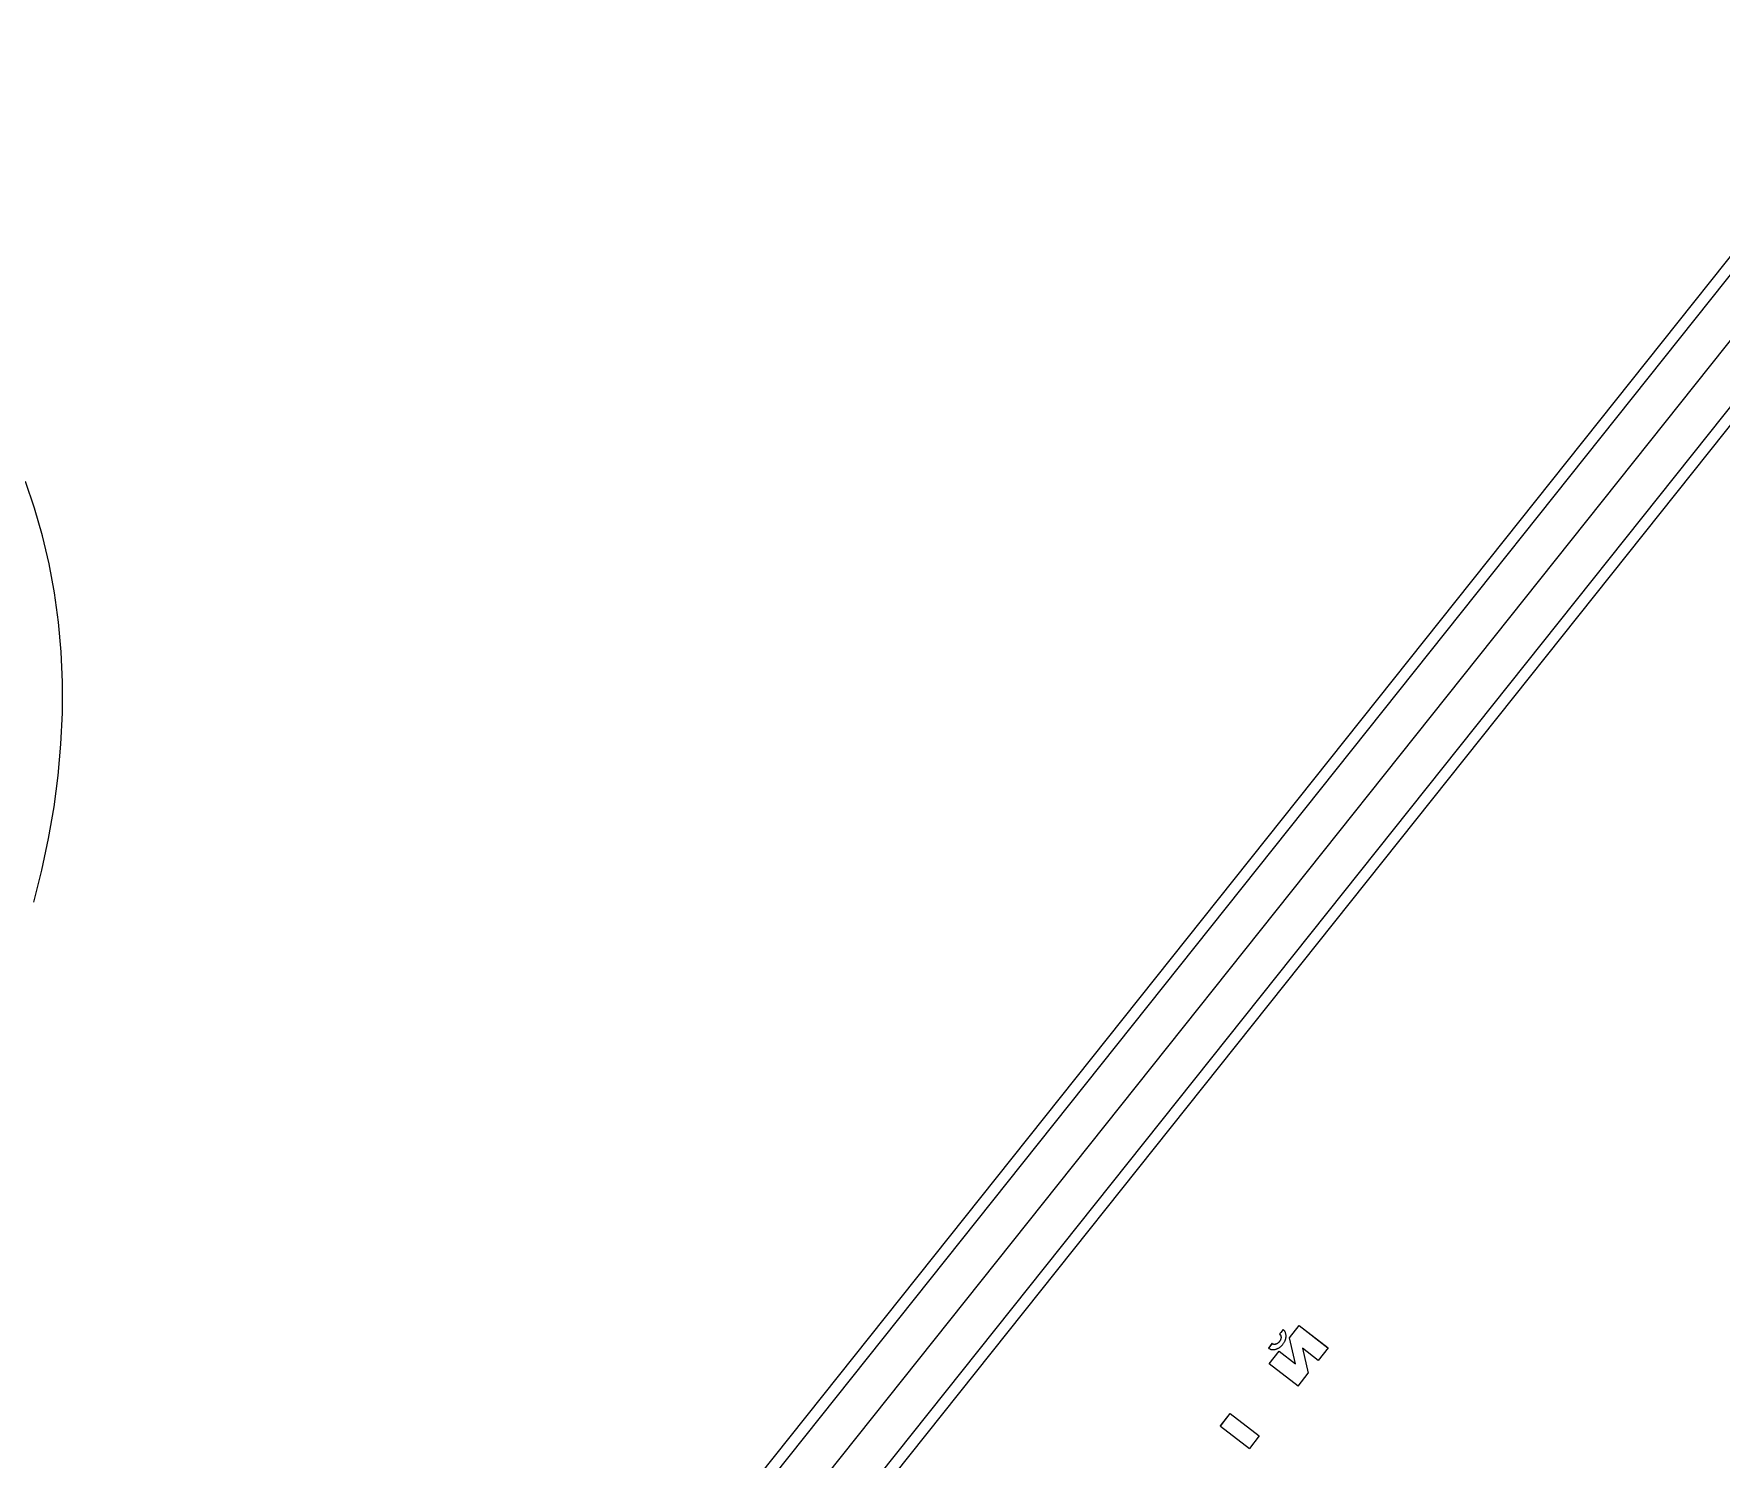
# Model space of a CAD drawing. Header units: millimetres. Extents: x -229914 to 856942, y -268655 to 87212.
# Drawn here: x -134973.2 to -134594.8, y 20148.5 to 20468.4 of the extents above; entities that cross this region are included whole.
import ezdxf

# ---------------------------------------------------------------- set-up
doc = ezdxf.new("R2010")
doc.units = ezdxf.units.MM

# ---------------------------------------------------------------- blocks, each defined once
blk = doc.blocks.new('Т912NEW')
at = {"color": 7, "linetype": 'Continuous', "lineweight": 15}
for p, q in [((4310.75, 545.17), (4310.75, 1545.17)), ((4298.98, 557.17), (4298.98, 1533.17)), ((4301.56, 557.17), (4301.56, 1533.17)), ((4319.94, 1533.17), (4319.94, 557.17)), ((4322.51, 1533.17), (4322.51, 557.17)), ((4372.76, 1033.36), (4380.95, 1033.49)), ((4372.76, 1033.36), (4380.96, 1033.49)), ((4372.79, 1029.83), (4372.76, 1033.36)), ((4372.76, 1033.36), (4372.76, 1033.36)), ((4372.79, 1029.83), (4372.76, 1033.36)), ((4380.96, 1033.49), (4380.95, 1033.49)), ((4380.96, 1033.49), (4380.99, 1029.94)), ((4370.51, 1030.46), (4370.52, 1029.58)), ((4370.52, 1030.46), (4370.51, 1030.46)), ((4370.52, 1030.46), (4370.52, 1029.58)), ((4370.62, 1030.46), (4370.52, 1030.46)), ((4370.52, 1029.58), (4370.52, 1029.28)), ((4370.52, 1029.58), (4370.52, 1029.58)), ((4370.52, 1029.58), (4370.53, 1029.28)), ((4370.72, 1030.45), (4370.62, 1030.46)), ((4370.82, 1030.44), (4370.72, 1030.45)), ((4370.92, 1030.42), (4370.82, 1030.44)), ((4371.02, 1030.38), (4370.92, 1030.42)), ((4371.12, 1030.35), (4371.02, 1030.38)), ((4371.21, 1030.31), (4371.12, 1030.35)), ((4371.3, 1030.26), (4371.21, 1030.31)), ((4371.39, 1030.21), (4371.3, 1030.26)), ((4371.48, 1030.15), (4371.39, 1030.21)), ((4371.57, 1030.09), (4371.48, 1030.15)), ((4371.65, 1030.02), (4371.57, 1030.09)), ((4371.73, 1029.95), (4371.65, 1030.02)), ((4371.8, 1029.87), (4371.73, 1029.95)), ((4371.88, 1029.79), (4371.8, 1029.87)), ((4371.95, 1029.7), (4371.88, 1029.79)), ((4372.01, 1029.61), (4371.95, 1029.7)), ((4372.08, 1029.52), (4372.01, 1029.61)), ((4372.14, 1029.41), (4372.08, 1029.52)), ((4377.5, 1026.14), (4372.79, 1029.83)), ((4372.79, 1029.83), (4372.79, 1029.83)), ((4377.51, 1026.14), (4372.79, 1029.83)), ((4380.99, 1029.94), (4376.53, 1029.87)), ((4376.53, 1029.87), (4381.03, 1026.3)), ((4370.52, 1029.28), (4370.53, 1029.2)), ((4370.53, 1029.28), (4370.52, 1029.28)), ((4370.53, 1029.28), (4370.53, 1029.2)), ((4370.53, 1029.2), (4370.53, 1029.19)), ((4370.53, 1029.2), (4370.53, 1029.19)), ((4370.53, 1029.2), (4370.53, 1029.2)), ((4370.53, 1029.19), (4370.53, 1029.19)), ((4370.53, 1029.19), (4370.53, 1029.18)), ((4370.53, 1029.19), (4370.53, 1029.18)), ((4370.53, 1029.19), (4370.53, 1029.19)), ((4370.53, 1029.19), (4370.53, 1029.19)), ((4370.53, 1029.19), (4370.53, 1029.19)), ((4370.53, 1029.18), (4370.53, 1029.18)), ((4370.53, 1029.18), (4370.63, 1029.16)), ((4370.53, 1029.18), (4370.54, 1029.18)), ((4370.53, 1029.18), (4370.53, 1029.18)), ((4370.54, 1029.18), (4370.53, 1029.18)), ((4370.53, 1026.42), (4370.54, 1025.13)), ((4370.54, 1026.42), (4370.53, 1026.42)), ((4370.54, 1029.18), (4370.64, 1029.16)), ((4370.54, 1026.42), (4370.55, 1025.13)), ((4370.54, 1026.42), (4370.59, 1026.42)), ((4370.64, 1026.43), (4370.59, 1026.42)), ((4370.65, 1026.43), (4370.59, 1026.42)), ((4370.63, 1029.16), (4370.69, 1029.16)), ((4370.64, 1029.16), (4370.63, 1029.16)), ((4370.64, 1029.16), (4370.69, 1029.16)), ((4370.69, 1026.44), (4370.64, 1026.43)), ((4370.65, 1026.43), (4370.64, 1026.43)), ((4370.7, 1026.44), (4370.65, 1026.43)), ((4370.69, 1029.16), (4370.74, 1029.14)), ((4370.69, 1029.16), (4370.74, 1029.14)), ((4370.69, 1029.16), (4370.69, 1029.16)), ((4370.74, 1026.45), (4370.69, 1026.44)), ((4370.7, 1026.44), (4370.69, 1026.44)), ((4370.75, 1026.45), (4370.7, 1026.44)), ((4370.74, 1029.14), (4370.78, 1029.12)), ((4370.74, 1029.14), (4370.79, 1029.12)), ((4370.74, 1029.14), (4370.74, 1029.14)), ((4370.8, 1026.47), (4370.74, 1026.45)), ((4370.75, 1026.45), (4370.74, 1026.45)), ((4370.8, 1026.47), (4370.75, 1026.45)), ((4370.78, 1029.12), (4370.83, 1029.1)), ((4370.79, 1029.12), (4370.78, 1029.12)), ((4370.79, 1029.12), (4370.84, 1029.1)), ((4370.84, 1026.49), (4370.8, 1026.47)), ((4370.85, 1026.49), (4370.8, 1026.47)), ((4370.8, 1026.47), (4370.8, 1026.47)), ((4370.83, 1029.1), (4370.88, 1029.08)), ((4370.84, 1029.1), (4370.83, 1029.1)), ((4370.84, 1029.1), (4370.89, 1029.08)), ((4370.89, 1026.51), (4370.84, 1026.49)), ((4370.85, 1026.49), (4370.84, 1026.49)), ((4370.9, 1026.51), (4370.85, 1026.49)), ((4370.88, 1029.08), (4370.93, 1029.06)), ((4370.89, 1029.08), (4370.88, 1029.08)), ((4370.89, 1029.08), (4370.93, 1029.06)), ((4370.94, 1026.53), (4370.89, 1026.51)), ((4370.9, 1026.51), (4370.89, 1026.51)), ((4370.95, 1026.53), (4370.9, 1026.51)), ((4370.93, 1029.06), (4370.97, 1029.03)), ((4370.93, 1029.06), (4370.98, 1029.03)), ((4370.93, 1029.06), (4370.93, 1029.06)), ((4370.99, 1026.56), (4370.94, 1026.53)), ((4370.95, 1026.53), (4370.94, 1026.53)), ((4370.99, 1026.56), (4370.95, 1026.53)), ((4370.97, 1029.03), (4371.02, 1029)), ((4370.98, 1029.03), (4370.97, 1029.03)), ((4370.98, 1029.03), (4371.02, 1029)), ((4371.03, 1026.59), (4370.99, 1026.56)), ((4371.04, 1026.59), (4370.99, 1026.56)), ((4370.99, 1026.56), (4370.99, 1026.56)), ((4371.02, 1029), (4371.06, 1028.97)), ((4371.02, 1029), (4371.07, 1028.97)), ((4371.02, 1029), (4371.02, 1029)), ((4371.07, 1026.63), (4371.03, 1026.59)), ((4371.04, 1026.59), (4371.03, 1026.59)), ((4371.08, 1026.63), (4371.04, 1026.59)), ((4371.06, 1028.97), (4371.1, 1028.93)), ((4371.07, 1028.97), (4371.06, 1028.97)), ((4371.07, 1028.97), (4371.11, 1028.93)), ((4371.11, 1026.67), (4371.07, 1026.63)), ((4371.08, 1026.63), (4371.07, 1026.63)), ((4371.12, 1026.67), (4371.08, 1026.63)), ((4371.1, 1028.93), (4371.14, 1028.89)), ((4371.11, 1028.93), (4371.1, 1028.93)), ((4371.11, 1028.93), (4371.15, 1028.89)), ((4371.16, 1026.7), (4371.11, 1026.67)), ((4371.12, 1026.67), (4371.11, 1026.67)), ((4371.16, 1026.7), (4371.12, 1026.67)), ((4371.14, 1028.89), (4371.18, 1028.85)), ((4371.15, 1028.89), (4371.14, 1028.89)), ((4371.15, 1028.89), (4371.19, 1028.85)), ((4371.19, 1026.74), (4371.16, 1026.7)), ((4371.2, 1026.74), (4371.16, 1026.7)), ((4371.16, 1026.7), (4371.16, 1026.7)), ((4371.18, 1028.85), (4371.22, 1028.81)), ((4371.19, 1028.85), (4371.18, 1028.85)), ((4371.19, 1028.85), (4371.22, 1028.81)), ((4371.23, 1026.79), (4371.19, 1026.74)), ((4371.2, 1026.74), (4371.19, 1026.74)), ((4371.24, 1026.79), (4371.2, 1026.74)), ((4371.22, 1028.81), (4371.25, 1028.76)), ((4371.22, 1028.81), (4371.26, 1028.76)), ((4371.22, 1028.81), (4371.22, 1028.81)), ((4371.27, 1026.84), (4371.23, 1026.79)), ((4371.24, 1026.79), (4371.23, 1026.79)), ((4371.27, 1026.84), (4371.24, 1026.79)), ((4371.25, 1028.76), (4371.29, 1028.71)), ((4371.26, 1028.76), (4371.25, 1028.76)), ((4371.26, 1028.76), (4371.29, 1028.71)), ((4371.3, 1026.88), (4371.27, 1026.84)), ((4371.31, 1026.88), (4371.27, 1026.84)), ((4371.27, 1026.84), (4371.27, 1026.84)), ((4371.29, 1028.71), (4371.32, 1028.67)), ((4371.29, 1028.71), (4371.32, 1028.67)), ((4371.29, 1028.71), (4371.29, 1028.71)), ((4371.33, 1026.93), (4371.3, 1026.88)), ((4371.31, 1026.88), (4371.3, 1026.88)), ((4371.34, 1026.93), (4371.31, 1026.88)), ((4371.32, 1028.67), (4371.35, 1028.62)), ((4371.32, 1028.67), (4371.35, 1028.62)), ((4371.32, 1028.67), (4371.32, 1028.67)), ((4371.36, 1026.98), (4371.33, 1026.93)), ((4371.34, 1026.93), (4371.33, 1026.93)), ((4371.37, 1026.98), (4371.34, 1026.93)), ((4371.35, 1028.62), (4371.38, 1028.56)), ((4371.35, 1028.62), (4371.38, 1028.56)), ((4371.35, 1028.62), (4371.35, 1028.62)), ((4371.39, 1027.04), (4371.36, 1026.98)), ((4371.37, 1026.98), (4371.36, 1026.98)), ((4371.4, 1027.04), (4371.37, 1026.98)), ((4371.38, 1028.56), (4371.4, 1028.51)), ((4371.38, 1028.56), (4371.41, 1028.51)), ((4371.38, 1028.56), (4371.38, 1028.56)), ((4371.42, 1027.09), (4371.39, 1027.04)), ((4371.4, 1027.04), (4371.39, 1027.04)), ((4371.4, 1028.51), (4371.43, 1028.45)), ((4371.41, 1028.51), (4371.4, 1028.51)), ((4371.42, 1027.09), (4371.4, 1027.04)), ((4371.41, 1028.51), (4371.43, 1028.45)), ((4371.44, 1027.15), (4371.42, 1027.09)), ((4371.45, 1027.15), (4371.42, 1027.09)), ((4371.42, 1027.09), (4371.42, 1027.09)), ((4371.43, 1028.45), (4371.45, 1028.39)), ((4371.43, 1028.45), (4371.46, 1028.39)), ((4371.43, 1028.45), (4371.43, 1028.45)), ((4371.46, 1027.22), (4371.44, 1027.15)), ((4371.45, 1027.15), (4371.44, 1027.15)), ((4371.45, 1028.39), (4371.47, 1028.34)), ((4371.46, 1028.39), (4371.45, 1028.39)), ((4371.47, 1027.22), (4371.45, 1027.15)), ((4371.46, 1028.39), (4371.48, 1028.34)), ((4371.48, 1027.27), (4371.46, 1027.22)), ((4371.47, 1027.22), (4371.46, 1027.22)), ((4371.47, 1028.34), (4371.49, 1028.28)), ((4371.48, 1028.34), (4371.47, 1028.34)), ((4371.49, 1027.27), (4371.47, 1027.22)), ((4371.48, 1028.34), (4371.5, 1028.28)), ((4371.5, 1027.34), (4371.48, 1027.27)), ((4371.49, 1027.27), (4371.48, 1027.27)), ((4371.49, 1028.28), (4371.51, 1028.21)), ((4371.5, 1028.28), (4371.49, 1028.28)), ((4371.5, 1027.34), (4371.49, 1027.27)), ((4371.5, 1028.28), (4371.51, 1028.21)), ((4371.51, 1027.4), (4371.5, 1027.34)), ((4371.52, 1027.4), (4371.5, 1027.34)), ((4371.5, 1027.34), (4371.5, 1027.34)), ((4371.51, 1028.21), (4371.52, 1028.14)), ((4371.51, 1028.21), (4371.53, 1028.14)), ((4371.51, 1028.21), (4371.51, 1028.21)), ((4371.53, 1027.47), (4371.51, 1027.4)), ((4371.52, 1027.4), (4371.51, 1027.4)), ((4371.52, 1028.14), (4371.53, 1028.08)), ((4371.53, 1028.14), (4371.52, 1028.14)), ((4371.53, 1027.47), (4371.52, 1027.4)), ((4371.53, 1028.14), (4371.54, 1028.08)), ((4371.53, 1028.08), (4371.54, 1028.01)), ((4371.54, 1028.08), (4371.53, 1028.08)), ((4371.54, 1027.53), (4371.53, 1027.47)), ((4371.54, 1027.53), (4371.53, 1027.47)), ((4371.53, 1027.47), (4371.53, 1027.47)), ((4371.54, 1028.08), (4371.55, 1028.01)), ((4371.54, 1028.01), (4371.55, 1027.95)), ((4371.55, 1028.01), (4371.54, 1028.01)), ((4371.55, 1027.6), (4371.54, 1027.53)), ((4371.55, 1027.6), (4371.54, 1027.53)), ((4371.54, 1027.53), (4371.54, 1027.53)), ((4371.55, 1028.01), (4371.56, 1027.95)), ((4371.55, 1027.95), (4371.55, 1027.88)), ((4371.56, 1027.95), (4371.55, 1027.95)), ((4371.55, 1027.88), (4371.56, 1027.81)), ((4371.56, 1027.88), (4371.55, 1027.88)), ((4371.56, 1027.81), (4371.55, 1027.74)), ((4371.55, 1027.74), (4371.55, 1027.67)), ((4371.56, 1027.74), (4371.55, 1027.74)), ((4371.55, 1027.67), (4371.55, 1027.6)), ((4371.56, 1027.67), (4371.55, 1027.6)), ((4371.56, 1027.67), (4371.55, 1027.67)), ((4371.55, 1027.6), (4371.55, 1027.6)), ((4371.56, 1027.95), (4371.56, 1027.88)), ((4371.56, 1027.88), (4371.56, 1027.81)), ((4371.56, 1027.81), (4371.56, 1027.74)), ((4371.56, 1027.81), (4371.56, 1027.81)), ((4371.56, 1027.74), (4371.56, 1027.67)), ((4371.67, 1025.61), (4371.75, 1025.69)), ((4371.75, 1025.69), (4371.83, 1025.77)), ((4371.83, 1025.77), (4371.9, 1025.85)), ((4371.9, 1025.85), (4371.97, 1025.94)), ((4371.97, 1025.94), (4372.04, 1026.04)), ((4372.04, 1026.04), (4372.1, 1026.13)), ((4372.1, 1026.13), (4372.16, 1026.23)), ((4372.19, 1029.31), (4372.14, 1029.41)), ((4372.16, 1026.23), (4372.21, 1026.34)), ((4372.25, 1029.2), (4372.19, 1029.31)), ((4372.21, 1026.34), (4372.26, 1026.45)), ((4372.29, 1029.09), (4372.25, 1029.2)), ((4372.26, 1026.45), (4372.31, 1026.56)), ((4372.34, 1028.98), (4372.29, 1029.09)), ((4372.31, 1026.56), (4372.36, 1026.67)), ((4372.38, 1028.86), (4372.34, 1028.98)), ((4372.36, 1026.67), (4372.39, 1026.79)), ((4372.42, 1028.74), (4372.38, 1028.86)), ((4372.39, 1026.79), (4372.43, 1026.91)), ((4372.45, 1028.61), (4372.42, 1028.74)), ((4372.43, 1026.91), (4372.46, 1027.04)), ((4372.48, 1028.49), (4372.45, 1028.61)), ((4372.46, 1027.04), (4372.49, 1027.16)), ((4372.5, 1028.36), (4372.48, 1028.49)), ((4372.49, 1027.16), (4372.51, 1027.29)), ((4372.52, 1028.23), (4372.5, 1028.36)), ((4372.51, 1027.29), (4372.52, 1027.42)), ((4372.53, 1028.1), (4372.52, 1028.23)), ((4372.52, 1027.42), (4372.54, 1027.56)), ((4372.54, 1027.96), (4372.53, 1028.1)), ((4372.54, 1027.82), (4372.54, 1027.96)), ((4372.54, 1027.69), (4372.54, 1027.82)), ((4372.54, 1027.56), (4372.54, 1027.69)), ((4372.82, 1026.09), (4377.5, 1026.14)), ((4372.85, 1022.45), (4372.82, 1026.09)), ((4372.83, 1026.09), (4372.82, 1026.09)), ((4372.83, 1026.09), (4377.51, 1026.14)), ((4372.86, 1022.45), (4372.83, 1026.09)), ((4377.51, 1026.14), (4377.5, 1026.14)), ((4381.07, 1022.57), (4381.03, 1026.3)), ((4370.55, 1025.13), (4370.54, 1025.13)), ((4370.55, 1025.13), (4370.65, 1025.14)), ((4370.65, 1025.14), (4370.75, 1025.15)), ((4370.75, 1025.15), (4370.86, 1025.17)), ((4370.86, 1025.17), (4370.95, 1025.19)), ((4370.95, 1025.19), (4371.05, 1025.23)), ((4371.05, 1025.23), (4371.15, 1025.26)), ((4371.15, 1025.26), (4371.24, 1025.31)), ((4371.24, 1025.31), (4371.33, 1025.36)), ((4371.33, 1025.36), (4371.42, 1025.41)), ((4371.42, 1025.41), (4371.51, 1025.48)), ((4371.51, 1025.48), (4371.59, 1025.54)), ((4371.59, 1025.54), (4371.67, 1025.61)), ((4372.86, 1022.45), (4372.85, 1022.45)), ((4381.07, 1022.57), (4372.86, 1022.45)), ((4372.97, 1008.29), (4381.17, 1008.41)), ((4373, 1004.76), (4372.97, 1008.29)), ((4372.98, 1008.29), (4372.97, 1008.29)), ((4372.98, 1008.29), (4381.18, 1008.41)), ((4373.01, 1004.76), (4372.98, 1008.29)), ((4381.18, 1008.41), (4381.17, 1008.41)), ((4381.18, 1008.41), (4381.21, 1004.86)), ((4373.01, 1004.76), (4373, 1004.76)), ((4373.01, 1004.76), (4381.21, 1004.86))]:
    blk.add_line(p, q, dxfattribs=at)
at = {"color": 7, "linetype": 'Continuous', "lineweight": 15, "flags": 128}
blk.add_lwpolyline([(4091.57, 930.91), (4088.55, 937.61), (4085.3, 944.13), (4081.84, 950.45), (4078.15, 956.56), (4074.26, 962.45), (4070.17, 968.1), (4065.89, 973.5), (4061.43, 978.65), (4056.79, 983.52), (4051.99, 988.12), (4047.03, 992.43), (4041.93, 996.44), (4036.7, 1000.15), (4031.34, 1003.55)], dxfattribs=at)

msp = doc.modelspace()

# ---------------------------------------------------------------- block references
at = {"rotation": 321.4676820499667}
msp.add_blockref('Т912NEW', (-138753.82306, 22094.20638), dxfattribs=at)

doc.saveas('drawing.dxf')
